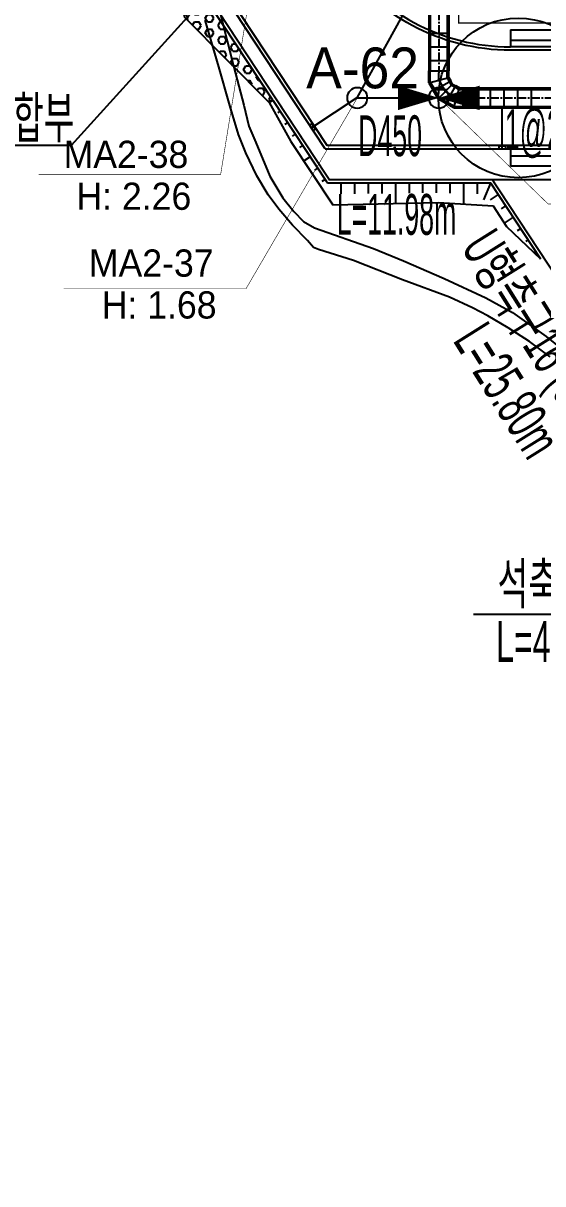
# Model space of a CAD drawing. Extents: x 230860 to 235519, y 342878 to 344985.
# Drawn here: x 232022.9 to 232099.3, y 343935.8 to 344106.3 of the extents above; entities that cross this region are included whole.
import ezdxf
from ezdxf.enums import TextEntityAlignment as Align

# ---------------------------------------------------------------- set-up
doc = ezdxf.new("R2010")
doc.units = 0
for name, pattern in [('CENTER', [2, 1.25, -0.25, 0.25, -0.25]), ('HIDDEN', [9.525, 6.35, -3.175]), ('PHANTOM2', [1.25, 0.625, -0.125, 0.125, -0.125, 0.125, -0.125])]:
    doc.linetypes.add(name, pattern=pattern)
for name, color, linetype in [('##L형측구', 8, 'Continuous'), ('##보도', 3, 'Continuous'), ('##식수대', 104, 'Continuous'), ('##자전거', 11, 'Continuous'), ('#00_구역계_금회 변경(210413)', 1, 'Continuous'), ('___비다짐', 5, 'Continuous'), ('BA001', 5, 'Continuous'), ('CE-SLOP-FILL', 9, 'Continuous'), ('MN info M1', 2, 'Continuous'), ('PCBOX', 150, 'Continuous'), ('PCBOX접합부 현장타설', 7, 'Continuous'), ('storm_2호 우수받이', 1, 'Continuous'), ('storm_arrow', 7, 'Continuous'), ('storm_MH', 2, 'Continuous'), ('storm_pipe text', 1, 'Continuous'), ('storm_U형측구', 130, 'Continuous'), ('storm_면벽', 7, 'Continuous'), ('도로시종점', 1, 'Continuous'), ('맨홀(지구)', 2, 'Continuous'), ('맨홀지시선', 7, 'Continuous')]:
    doc.layers.add(name, color=color, linetype=linetype)
doc.layers.add('storm_pipe', color=160, linetype='Continuous', lineweight=30)
doc.styles.get("Standard").update_dxf_attribs({"font": 'Dotum.TTF'})
doc.styles.add('돋움체', font='DotumChe.TTF')
doc.styles.add('스타일1', font='H2HDRM.TTF')
doc.linetypes.add('XUC', pattern='A,0.4,-0.15,["U <",돋움체,S=0.1,R=0,X=-0.1,Y=-0.05],-0.05', length=0.6)

# ---------------------------------------------------------------- blocks, each defined once
blk = doc.blocks.new('1')
at = {"layer": 'storm_MH', "flags": 128}
blk.add_lwpolyline([(-0.75, 0, 1), (0.75, 0, 1)], format="xyb", close=True, dxfattribs=at)
blk = doc.blocks.new('A$C5C727840')
at = {"layer": '맨홀(지구)', "linetype": 'Continuous'}
blk.add_lwpolyline([(0, 0.9), (0, 0), (0.9, 0), (0.9, 0.9)], close=True, dxfattribs=at)
for points in [[(0.9, 0), (0, 0.9)], [(0, 0), (0.9, 0.9)]]:
    blk.add_lwpolyline(points, dxfattribs=at)

msp = doc.modelspace()

# ---------------------------------------------------------------- hatches: boundary and pattern name
at = {"layer": '___비다짐'}
h = msp.add_hatch(dxfattribs=at)
h.set_pattern_fill('HEX', color=256, scale=5)
h.set_pattern_definition([(0, (0, 0), (0, 1.0825317547), [0.625, -1.25]), (120, (0, 0), (-0.9375, -0.5412658774), [0.625, -1.25]), (60, (0.625, 0), (-0.9375, 0.5412658774), [0.625, -1.25])])
h.paths.add_polyline_path([(232037.581, 344128.43), (232036.469, 344127.697), (232045.95, 344109.993), (232046.653, 344107.196), (232059.068, 344094.685), (232059.594, 344095.032)])

# ---------------------------------------------------------------- linework, layer by layer
at = {"layer": '##L형측구'}
for points in [[(232147.092, 343622.897), (232237.911, 343622.897, 0.4142136), (232250.411, 343635.397), (232250.411, 344072.841, 0.4142136), (232234.911, 344088.341), (232067.598, 344088.341), (232036.911, 344134.898)], [(232246.911, 344117.841, -0.4142136), (232231.411, 344102.341), (232094.558, 344102.341, -0.2521595), (232069.092, 344116.056)]]:
    msp.add_lwpolyline(points, format="xyb", dxfattribs=at)
msp.add_lwpolyline([(232234.911, 344088.341), (232067.598, 344088.341), (232036.911, 344134.898)], dxfattribs=at)
at = {"layer": '##보도', "color": 8}
for points in [[(232249.911, 344268.345), (232249.911, 344237.845, -0.4142136), (232237.911, 344225.845), (232133.128, 344225.845), (232133.128, 344139.445), (232234.411, 344139.445, -0.4142136), (232246.411, 344127.445), (232246.411, 344117.841, -0.4142136), (232231.411, 344102.841), (232094.558, 344102.841)], [(232069.509, 344116.331, 0.2521595), (232094.558, 344102.841)], [(232067.328, 344087.841), (232234.911, 344087.841, -0.4142136), (232249.911, 344072.841), (232249.911, 343635.397)]]:
    msp.add_lwpolyline(points, format="xyb", dxfattribs=at)
for points in [[(232067.328, 344087.841), (232036.493, 344134.623)], [(232094.558, 344105.341), (232094.558, 344102.841)], [(232094.558, 344087.841), (232094.558, 344085.341)], [(232067.899, 344083.341), (232107.67, 344083.341)]]:
    msp.add_lwpolyline(points, dxfattribs=at)
at = {"layer": '##식수대'}
for points in [[(232094.558, 344103.841), (232230.03, 344103.841)], [(232094.558, 344086.841), (232230.018, 344086.841)]]:
    msp.add_lwpolyline(points, dxfattribs=at)
at = {"layer": '##자전거'}
for points in [[(232094.558, 344105.341), (232230.03, 344105.341)], [(232094.558, 344085.341), (232230.018, 344085.341)]]:
    msp.add_lwpolyline(points, dxfattribs=at)
at = {"layer": '#00_구역계_금회 변경(210413)', "linetype": 'PHANTOM2', "ltscale": 20, "const_width": 0.3, "flags": 128}
msp.add_lwpolyline([(232023.898, 344289.364), (232030.531, 344289.026), (232043.601, 344288.138), (232080.14, 344285.346), (232097.92, 344284.293), (232117.754, 344282.993), (232125.614, 344282.399), (232137.55, 344281.631), (232157.734, 344280.228), (232177.728, 344278.951), (232198.023, 344277.905), (232218.42, 344278.857), (232233.264, 344282.106), (232245.282, 344286.376), (232249.795, 344288.107), (232254.246, 344289.994), (232258.628, 344292.034), (232262.937, 344294.225), (232267.168, 344296.565), (232271.314, 344299.05), (232275.372, 344301.678), (232279.336, 344304.445), (232283.201, 344307.347), (232286.964, 344310.383), (232290.618, 344313.547), (232294.161, 344316.836), (232297.587, 344320.246), (232313.67, 344336.818), (232316.517, 344339.652), (232319.461, 344342.385), (232322.497, 344345.015), (232325.623, 344347.537), (232328.835, 344349.95), (232332.128, 344352.249), (232335.499, 344354.434), (232338.943, 344356.5), (232342.458, 344358.445), (232346.037, 344360.267), (232349.678, 344361.964), (232353.376, 344363.533), (232357.125, 344364.974), (232360.922, 344366.284), (232364.763, 344367.461), (232368.642, 344368.504), (232372.554, 344369.412), (232376.496, 344370.184), (232380.463, 344370.818), (232384.449, 344371.315), (232452.997, 344378.651), (232454.948, 344378.828), (232456.904, 344378.941), (232458.862, 344378.99), (232460.821, 344378.975), (232462.779, 344378.896), (232464.733, 344378.753), (232466.681, 344378.546), (232468.621, 344378.276), (232470.552, 344377.943), (232479.652, 344375.902), (232481.041, 344375.59), (232483.596, 344374.968), (232486.45, 344374.273), (232495.009, 344372.461), (232499.081, 344371.599), (232538.644, 344362.748), (232557.298, 344357.07), (232563.106, 344355.345), (232564.403, 344354.983), (232565.712, 344354.665), (232567.03, 344354.392), (232568.357, 344354.162), (232569.691, 344353.978), (232571.031, 344353.839), (232572.374, 344353.745), (232573.72, 344353.696), (232575.067, 344353.693), (232576.413, 344353.734), (232577.757, 344353.822), (232579.097, 344353.954), (232580.432, 344354.131), (232598.835, 344356.893), (232598.835, 344356.893), (232615.69, 344360.429), (232622.221, 344361.986), (232625.865, 344362.855), (232625.865, 344362.855), (232628.057, 344363.164), (232630.257, 344363.409), (232632.463, 344363.589), (232634.674, 344363.704), (232636.887, 344363.755), (232727.023, 344364.533), (232729.387, 344364.517), (232731.749, 344364.427), (232751.97, 344362.95), (232759.941, 344362.231), (232763.82, 344361.752), (232765.63, 344361.529), (232770.755, 344360.805), (232775.792, 344360.018), (232783.656, 344358.526), (232791.466, 344356.778), (232799.216, 344354.778), (232806.896, 344352.526), (232814.499, 344350.026), (232822.017, 344347.28), (232829.441, 344344.291), (232836.764, 344341.061), (232843.979, 344337.596), (232889.108, 344314.57), (232889.481, 344309.391), (232881.341, 344266.254), (232877.499, 344246.611), (232874.945, 344232.517), (232874.271, 344218.268), (232875.134, 344209.776), (232882.429, 344185.035), (232895.612, 344149.82), (232922.066, 344102.477), (232926.514, 344094.161), (232980.514, 344014.161), (233008.876, 343976.936), (233012.741, 343966.88), (233016.145, 343887.735), (233019.822, 343868.381), (233044.8, 343774.592), (233048.514, 343693.67), (233049.441, 343688.235), (233067.194, 343632.173), (233067.437, 343629.126), (233063.809, 343533.354), (233064.439, 343522.175), (233066.65, 343513.19), (233069.773, 343505.386), (233076.074, 343497.513), (233086.501, 343489.662), (233097.943, 343482.445), (233107.682, 343477.119), (233111.504, 343458.117), (233108.754, 343456.627), (233108.754, 343456.627), (233101.78, 343447.36), (233096.55, 343445.52), (233091.07, 343439.83), (233084.14, 343428.36), (233080.25, 343421.92), (233079.96, 343405.11), (233076.11, 343391.99), (233061.15, 343374.45), (233058.66, 343365.76), (233054.631, 343358.506), (233052.7, 343355.03), (233049.51, 343341.3), (233049.77, 343339.48), (233030.245, 343335.193), (232974.33, 343277.97), (232971.95, 343277.48), (232966.13, 343276.28), (232965.81, 343276.07), (232937.137, 343257.61), (232818.11, 343134.97), (232811.86, 343128.78), (232723.615, 343039.09), (232720.48, 343029.84), (232714.93, 343028.2), (232708.85, 343027.68), (232702.89, 343025.34), (232684.48, 343022.24), (232675.86, 343014.96), (232656.64, 343016.47), (232650.39, 343016.96), (232638.289, 343018.529), (232634.217, 343019.058), (232632.486, 343019.083), (232506.755, 343150.979), (232371.045, 343280.518), (232230.117, 343412.802), (232224.857, 343417.715), (232195.632, 343445.009), (232179.037, 343460.762), (232168.555, 343473.181), (232153.897, 343495.289), (232142.471, 343517.128), (232140.188, 343522.455), (232136.055, 343538.551), (232135.467, 343554.863), (232135.387, 343561.34), (232135.248, 343572.67), (232136.365, 343598.107), (232151.049, 343812.635), (232150.562, 343932.138), (232150.55, 343933.659), (232150.434, 343938.657), (232150.199, 343943.652), (232149.845, 343948.639), (232149.373, 343953.617), (232148.782, 343958.582), (232148.073, 343963.531), (232147.246, 343968.462), (232146.302, 343973.373), (232145.242, 343978.259), (232144.066, 343983.118), (232142.774, 343987.949), (232141.367, 343992.747), (232139.847, 343997.51), (232138.214, 344002.236), (232136.469, 344006.921), (232134.612, 344011.564), (232132.646, 344016.161), (232130.571, 344020.71), (232128.388, 344025.208), (232126.099, 344029.654), (232123.704, 344034.043), (232121.206, 344038.374), (232118.605, 344042.644), (232115.903, 344046.851), (232091.852, 344083.341), (232067.899, 344083.341), (232034.824, 344133.522), (232018.39, 344158.455), (232018.044, 344158.981), (232015.314, 344163.17), (232012.618, 344167.381), (232009.957, 344171.614), (232007.331, 344175.868), (232004.739, 344180.144), (232002.183, 344184.442), (231999.662, 344188.759), (231997.177, 344193.098), (231994.727, 344197.457), (231992.313, 344201.835), (231989.935, 344206.234), (231988.663, 344208.633), (231980.325, 344221.579), (231979.44, 344223.353), (231977.24, 344227.856), (231975.075, 344232.377), (231972.948, 344236.916), (231970.858, 344241.471), (231968.806, 344246.044), (231966.791, 344250.634), (231964.813, 344255.24), (231962.874, 344259.861), (231960.973, 344264.499), (231959.109, 344269.152), (231957.284, 344273.821), (231955.497, 344278.503), (231955.072, 344279.647), (231953.749, 344283.201), (231952.039, 344287.912), (231951.662, 344288.978), (231952.635, 344288.989), (231960.846, 344288.871), (231961.863, 344288.878), (231968.729, 344288.926), (231974.518, 344289.119), (231985.163, 344289.397), (231990.881, 344289.479), (232002.63, 344289.477), (232002.63, 344289.477), (232010.957, 344289.395), (232021.545, 344289.37)], close=True, dxfattribs=at)
at = {"color": 5, "linetype": 'HIDDEN', "ltscale": 0.2, "const_width": 0.2}
msp.add_lwpolyline([(232073.832, 344139.326), (232086.923, 344139.306), (232086.923, 344106.341), (232132.128, 344106.341)], dxfattribs=at)
msp.add_lwpolyline([(232083.089, 344096.591), (232085.25, 344096.591)])
at = {"layer": '___비다짐'}
for points in [[(232037.581, 344128.43), (232036.469, 344127.697), (232045.95, 344109.993), (232046.653, 344107.196), (232059.068, 344094.685), (232059.594, 344095.032)], [(232059.594, 344095.032), (232037.581, 344128.43)]]:
    msp.add_lwpolyline(points, dxfattribs=at)
at = {"layer": 'BA001'}
for points in [[(232100.347, 344057.296, 38.467), (232097.32, 344059.559, 38.459), (232094.193, 344061.543, 38.428), (232091.226, 344063.333, 38.428), (232088.946, 344064.484, 38.475), (232085.565, 344066.052, 38.325), (232078.675, 344068.605, 38.23), (232071.455, 344071.448, 38.198), (232066.316, 344073.046, 38.182), (232065.611, 344073.343, 38.159), (232064.726, 344074.38, 38.064), (232062.5, 344076.648, 37.858), (232060.493, 344078.994, 37.55), (232058.943, 344081.117, 37.399), (232057.259, 344083.884, 37.344), (232055.63, 344087.247, 37.194), (232054.572, 344089.965, 37.194), (232053.299, 344094.221, 37.091), (232051.693, 344099.892, 37.107), (232049.652, 344106.754, 37.122)], [(232051.904, 344107.608, 36.978), (232053.866, 344099.834, 37.13), (232055.331, 344094.255, 37.138), (232056.085, 344091.176, 37.273), (232057.093, 344088.773, 37.328), (232059.157, 344083.819, 37.771), (232061.102, 344080.644, 37.779), (232062.699, 344078.624, 37.771), (232064.102, 344077.175, 37.787), (232065.732, 344076.232, 37.866), (232074.385, 344073.193, 38.024), (232078.791, 344071.418, 38.024), (232084.813, 344068.8, 38.143), (232090.93, 344065.958, 38.206), (232094.824, 344063.794, 38.309), (232099.773, 344060.289, 38.523), (232105.638, 344055.537, 38.578), (232110.69, 344051.976, 38.578), (232114.107, 344049.582, 38.633), (232115.216, 344048.962, 38.684)]]:
    msp.add_polyline3d(points, dxfattribs=at)
at = {"layer": 'CE-SLOP-FILL', "color": 8}
for p, q in [((232059.594, 344095.032), (232059.068, 344094.685)), ((232060.695, 344093.362), (232060.365, 344093.145)), ((232061.795, 344091.692), (232061.4, 344091.431)), ((232062.896, 344090.022), (232062.434, 344089.718)), ((232063.997, 344088.353), (232063.518, 344088.037)), ((232065.097, 344086.683), (232064.144, 344086.055)), ((232066.198, 344085.013), (232065.724, 344084.7)), ((232067.299, 344083.343), (232066.827, 344083.032)), ((232069.63, 344082.841), (232069.63, 344081.239)), ((232071.63, 344082.841), (232071.63, 344081.261)), ((232073.63, 344082.841), (232073.63, 344081.282)), ((232075.63, 344082.841), (232075.63, 344081.304)), ((232077.63, 344082.841), (232077.63, 344079.812)), ((232079.63, 344082.841), (232079.63, 344081.348)), ((232081.63, 344082.841), (232081.63, 344081.37)), ((232083.63, 344082.841), (232083.63, 344081.392)), ((232085.63, 344082.841), (232085.63, 344081.345)), ((232087.63, 344082.841), (232087.63, 344079.732)), ((232089.63, 344082.841), (232089.63, 344081.227)), ((232091.609, 344082.802), (232090.566, 344080.371)), ((232092.709, 344081.132), (232091.525, 344080.351)), ((232093.81, 344079.462), (232093.17, 344079.04)), ((232094.911, 344077.792), (232093.628, 344076.946)), ((232096.011, 344076.122), (232095.502, 344075.786)), ((232097.112, 344074.452), (232096.794, 344074.243)), ((232098.213, 344072.782), (232098.086, 344072.699))]:
    msp.add_line(p, q, dxfattribs=at)
for points in [[(232059.068, 344094.685), (232062.238, 344088.93), (232068.417, 344079.61)], [(232059.594, 344095.032), (232067.482, 344083.065), (232067.63, 344082.841)], [(232067.63, 344082.841), (232091.583, 344082.841), (232098.939, 344071.68)], [(232068.417, 344079.61), (232083.943, 344079.951), (232091.966, 344079.474), (232093.966, 344076.432), (232098.939, 344071.68)]]:
    msp.add_lwpolyline(points, dxfattribs=at)
at = {"layer": 'PCBOX'}
for p, q in [((232082.53, 344164.025), (232082.53, 344099.327)), ((232082.75, 344164.025), (232082.75, 344099.327)), ((232085.25, 344164.025), (232085.25, 344099.327)), ((232085.47, 344164.025), (232085.47, 344099.327)), ((232082.53, 344104.845), (232085.47, 344104.845)), ((232082.53, 344102.839), (232085.47, 344102.839)), ((232082.53, 344100.833), (232085.47, 344100.833)), ((232082.53, 344099.327), (232085.47, 344099.327)), ((232082.53, 344097.572), (232082.53, 344099.327)), ((232082.53, 344097.572), (232085.47, 344098.36)), ((232082.75, 344097.631), (232082.75, 344099.327)), ((232084, 344097.966), (232084, 344099.037)), ((232084, 344097.966), (232084.48, 344097.134)), ((232085.25, 344098.301), (232085.25, 344099.327)), ((232085.25, 344098.301), (232085.563, 344097.759)), ((232085.47, 344098.36), (232085.47, 344099.327)), ((232085.47, 344098.36), (232085.753, 344097.869)), ((232082.53, 344097.572), (232083.207, 344096.399)), ((232082.75, 344097.631), (232083.398, 344096.509)), ((232083.207, 344096.399), (232085.753, 344097.869)), ((232083.885, 344095.225), (232083.207, 344096.399)), ((232084.046, 344095.386), (232083.398, 344096.509)), ((232083.885, 344095.225), (232086.037, 344097.378)), ((232084.961, 344096.301), (232084.48, 344097.134)), ((232084.961, 344096.301), (232085.793, 344095.821)), ((232085.058, 344094.548), (232086.528, 344097.094)), ((232085.876, 344097.217), (232085.563, 344097.759)), ((232086.037, 344097.378), (232085.753, 344097.869)), ((232085.876, 344097.217), (232086.418, 344096.904)), ((232086.037, 344097.378), (232086.528, 344097.094)), ((232086.231, 344093.871), (232087.019, 344096.811)), ((232086.96, 344096.591), (232086.418, 344096.904)), ((232087.019, 344096.811), (232086.528, 344097.094)), ((232086.96, 344096.591), (232087.586, 344096.591)), ((232087.019, 344096.811), (232087.586, 344096.811)), ((232087.586, 344096.811, -36.514), (232132.628, 344096.811, -36.514)), ((232087.586, 344093.871), (232087.586, 344096.811)), ((232087.586, 344096.591, -36.514), (232132.628, 344096.591, -36.514)), ((232089.592, 344093.871, -36.514), (232089.592, 344096.811, -36.514)), ((232091.598, 344093.871, -36.514), (232091.598, 344096.811, -36.514)), ((232093.604, 344093.871, -36.514), (232093.604, 344096.811, -36.514)), ((232095.61, 344093.871, -36.514), (232095.61, 344096.811, -36.514)), ((232097.616, 344093.871, -36.514), (232097.616, 344096.811, -36.514)), ((232083.885, 344095.225), (232085.058, 344094.548)), ((232084.046, 344095.386), (232085.168, 344094.738)), ((232086.231, 344093.871), (232085.058, 344094.548)), ((232086.29, 344094.091), (232085.168, 344094.738)), ((232086.625, 344095.341), (232085.793, 344095.821)), ((232086.625, 344095.341), (232087.586, 344095.341)), ((232086.625, 344095.341), (232087.586, 344095.341)), ((232086.231, 344093.871), (232087.586, 344093.871)), ((232086.29, 344094.091), (232087.586, 344094.091)), ((232087.586, 344094.091, -36.514), (232132.628, 344094.091, -36.514)), ((232087.586, 344093.871, -36.514), (232132.628, 344093.871, -36.514))]:
    msp.add_line(p, q, dxfattribs=at)
at = {"layer": 'PCBOX', "linetype": 'CENTER'}
for p, q in [((232084, 344164.025), (232084, 344099.037)), ((232084, 344097.966), (232084, 344099.037)), ((232084, 344097.966), (232084.48, 344097.134)), ((232084.961, 344096.301), (232084.48, 344097.134)), ((232084.961, 344096.301), (232085.793, 344095.821)), ((232086.625, 344095.341), (232085.793, 344095.821)), ((232087.586, 344095.341), (232532.401, 344095.341))]:
    msp.add_line(p, q, dxfattribs=at)
at = {"layer": 'PCBOX', "elevation": -36.514}
msp.add_lwpolyline([(232088.139, 344096.391), (232088.139, 344095.491), (232089.039, 344095.491), (232089.039, 344096.391)], close=True, dxfattribs=at)
for points in [[(232089.039, 344095.491), (232088.139, 344096.391)], [(232088.139, 344095.491), (232089.039, 344096.391)]]:
    msp.add_lwpolyline(points, dxfattribs=at)
at = {"layer": 'PCBOX접합부 현장타설'}
for p, q in [((232050.436, 344110.931), (232029.96, 344088.354)), ((232029.96, 344088.354), (231994.155, 344088.354))]:
    msp.add_line(p, q, dxfattribs=at)
at = {"layer": 'storm_2호 우수받이'}
for p, q in [((232078.629, 344107.418), (232071.966, 344095.341)), ((232071.966, 344095.341), (232065.287, 344090.938)), ((232093.328, 344087.841), (232093.328, 344094.091))]:
    msp.add_line(p, q, dxfattribs=at)
for points in [[(232065.014, 344091.358), (232065.559, 344090.518), (232065.894, 344090.736), (232065.35, 344091.575)], [(232092.828, 344087.841), (232093.828, 344087.841), (232093.828, 344088.241), (232092.828, 344088.241)]]:
    msp.add_lwpolyline(points, close=True, dxfattribs=at)
at = {"layer": 'storm_arrow'}
for points in [[(232084, 344095.341, 0, 3.6, 0), (232078, 344095.341, 0, 2.977, 0)], [(232084, 344095.341, 0, 3.6, 0), (232090, 344095.341, 0, 2.977, 0)]]:
    msp.add_lwpolyline(points, format="xyseb", dxfattribs=at)
at = {"layer": 'storm_pipe', "const_width": 0.3, "flags": 128}
msp.add_lwpolyline([(232071.966, 344095.341), (232082.75, 344095.341)], dxfattribs=at)
at = {"layer": 'storm_면벽', "color": 0}
msp.add_line((232117.66, 344019.435), (232089.087, 344019.435), dxfattribs=at)
at = {"layer": '도로시종점'}
msp.add_circle((232095.676, 344095.342), 11.733, dxfattribs=at)
at = {"layer": '맨홀지시선', "color": 30, "const_width": 0.08}
for points in [[(232057.355, 344117.51), (232051.949, 344084.111), (232025.184, 344084.111)], [(232072.023, 344095.341), (232055.662, 344067.279), (232028.896, 344067.279)], [(232084, 344095.341), (232100.063, 344079.756), (232119.387, 344079.756)]]:
    msp.add_lwpolyline(points, dxfattribs=at)

# ---------------------------------------------------------------- block references
at = {"layer": 'PCBOX'}
msp.add_blockref('A$C5C727840', (232088.139, 344095.491), dxfattribs=at)
at = {"layer": 'storm_MH', "xscale": 2, "yscale": 2, "zscale": 2}
for p in [(232072.023, 344095.341), (232084, 344095.341)]:
    msp.add_blockref('1', p, dxfattribs=at)

# ---------------------------------------------------------------- texts
at = {"layer": 'MN info M1', "color": 30, "style": '스타일1'}
for s, p in [('MA2-38', (232038.033, 344083.846)), ('H: 2.26', (232039.195, 344077.695)), ('MA2-37', (232041.745, 344067.869)), ('H: 1.68', (232042.908, 344061.718))]:
    msp.add_text(s, height=4, dxfattribs=at).set_placement(p, align=Align.BOTTOM_CENTER)
at = {"layer": 'PCBOX접합부 현장타설', "ltscale": 22, "width": 0.6}
msp.add_text('PC BOX 접합부', height=6, rotation=0.03924, dxfattribs=at).set_placement((232014.138, 344089.435), align=Align.CENTER)
at = {"layer": 'storm_pipe text', "color": 2}
msp.add_text('A-62', height=6, dxfattribs=at).set_placement((232072.806, 344096.749), align=Align.CENTER)
at = {"layer": 'storm_pipe text', "color": 7, "width": 0.5}
for s, p in [('D450', (232076.842, 344086.78)), ('1@2.5x2.0, L=50.63m', (232113.106, 344087.668)), ('L=11.98m', (232077.787, 344075.219))]:
    msp.add_text(s, height=6, dxfattribs=at).set_placement(p, align=Align.CENTER)
at = {"layer": 'storm_U형측구', "linetype": 'XUC', "ltscale": 22, "width": 0.6}
for s, p in [('U형측구16 (0.4x0.4)', (232098.354, 344055.562)), ('L=25.80m', (232091.574, 344050.768))]:
    msp.add_text(s, height=6, rotation=302.10646, dxfattribs=at).set_placement(p, align=Align.CENTER)
at = {"layer": 'storm_면벽', "color": 0, "ltscale": 22, "width": 0.6}
for s, p in [('석축설치', (232101.659, 344020.974)), ('L=4.50m', (232101.659, 344012.453))]:
    msp.add_text(s, height=6, rotation=0.03924, dxfattribs=at).set_placement(p, align=Align.CENTER)

doc.saveas('drawing.dxf')
